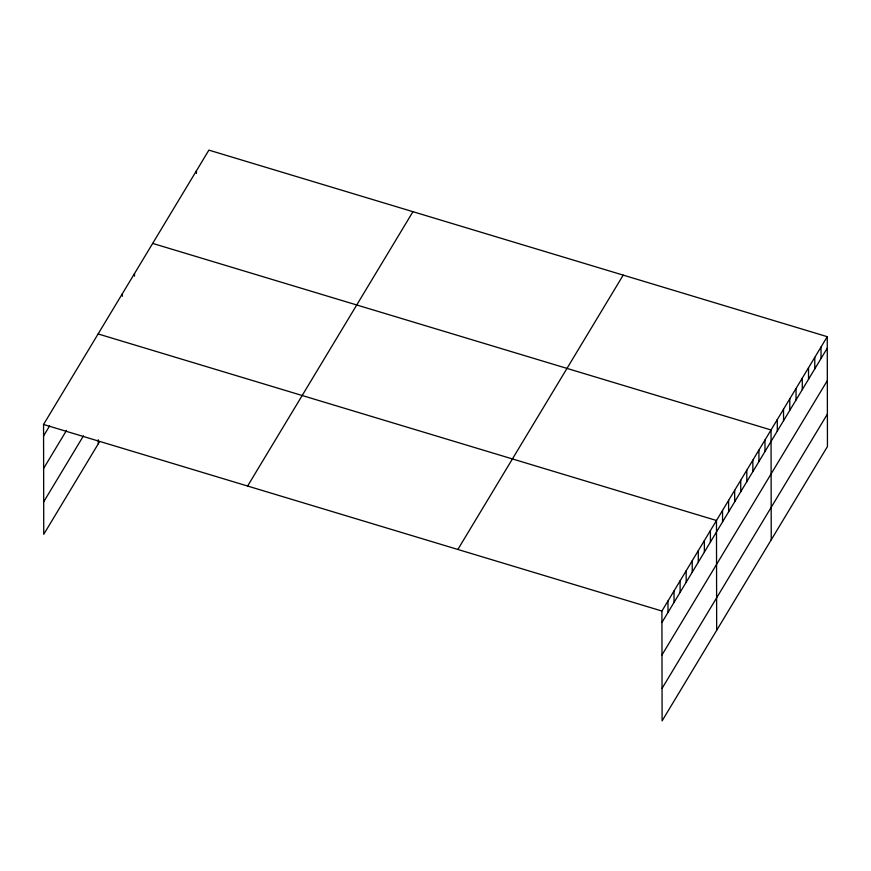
<?xml version="1.0" encoding="UTF-8"?>
<svg xmlns="http://www.w3.org/2000/svg" width="871" height="871" viewBox="0 0 871 871"><rect width="100%" height="100%" fill="white"/><g stroke="black" fill="none" stroke-linecap="round" stroke-linejoin="round"><path stroke-width="1.31" d="M99.653 441.543L43.746 534.315L43.55 424.471L208.898 150.128L827.254 336.685L827.45 446.529L662.102 720.872L661.916 611.028L827.254 336.685M43.572 435.935L49.636 425.875M43.626 468.402L66.534 430.394M43.681 501.848L83.431 435.903M247.614 486.04L412.952 211.697M457.852 549.47L623.201 275.127M661.927 622.493L827.276 348.15M661.993 654.948L827.33 380.605M662.047 688.406L827.396 414.063M152.675 243.412L771.042 429.958L771.238 539.802M98.118 333.941L716.474 520.499L716.67 630.332M43.55 424.471L661.916 611.028M821.015 347.05L821.037 358.504M814.766 357.415L814.788 368.869M808.517 367.78L808.538 379.233M802.278 378.145L802.289 389.598M796.029 388.51L796.05 399.963M789.779 398.874L789.801 410.328M783.53 409.228L783.552 420.693M777.291 419.593L777.302 431.058M764.978 440.018L764.999 451.483M758.913 450.078L758.935 461.543M752.849 460.138L752.871 471.603M746.795 470.198L746.806 481.663M740.731 480.259L740.753 491.712M734.667 490.319L734.688 501.772M728.602 500.379L728.624 511.832M722.538 510.439L722.56 521.892M710.409 530.559L710.431 542.012M704.356 540.619L704.367 552.072M698.292 550.668L698.313 562.133M692.227 560.728L692.249 572.193M686.163 570.788L686.185 582.253M680.099 580.848L680.12 592.313M674.034 590.908L674.056 602.373M667.97 600.968L667.992 612.433M196.4 170.858L196.411 173.405M134.493 273.581L134.493 276.129M122.365 293.701L122.365 296.249M98.303 439.724L98.303 443.785"/></g></svg>
